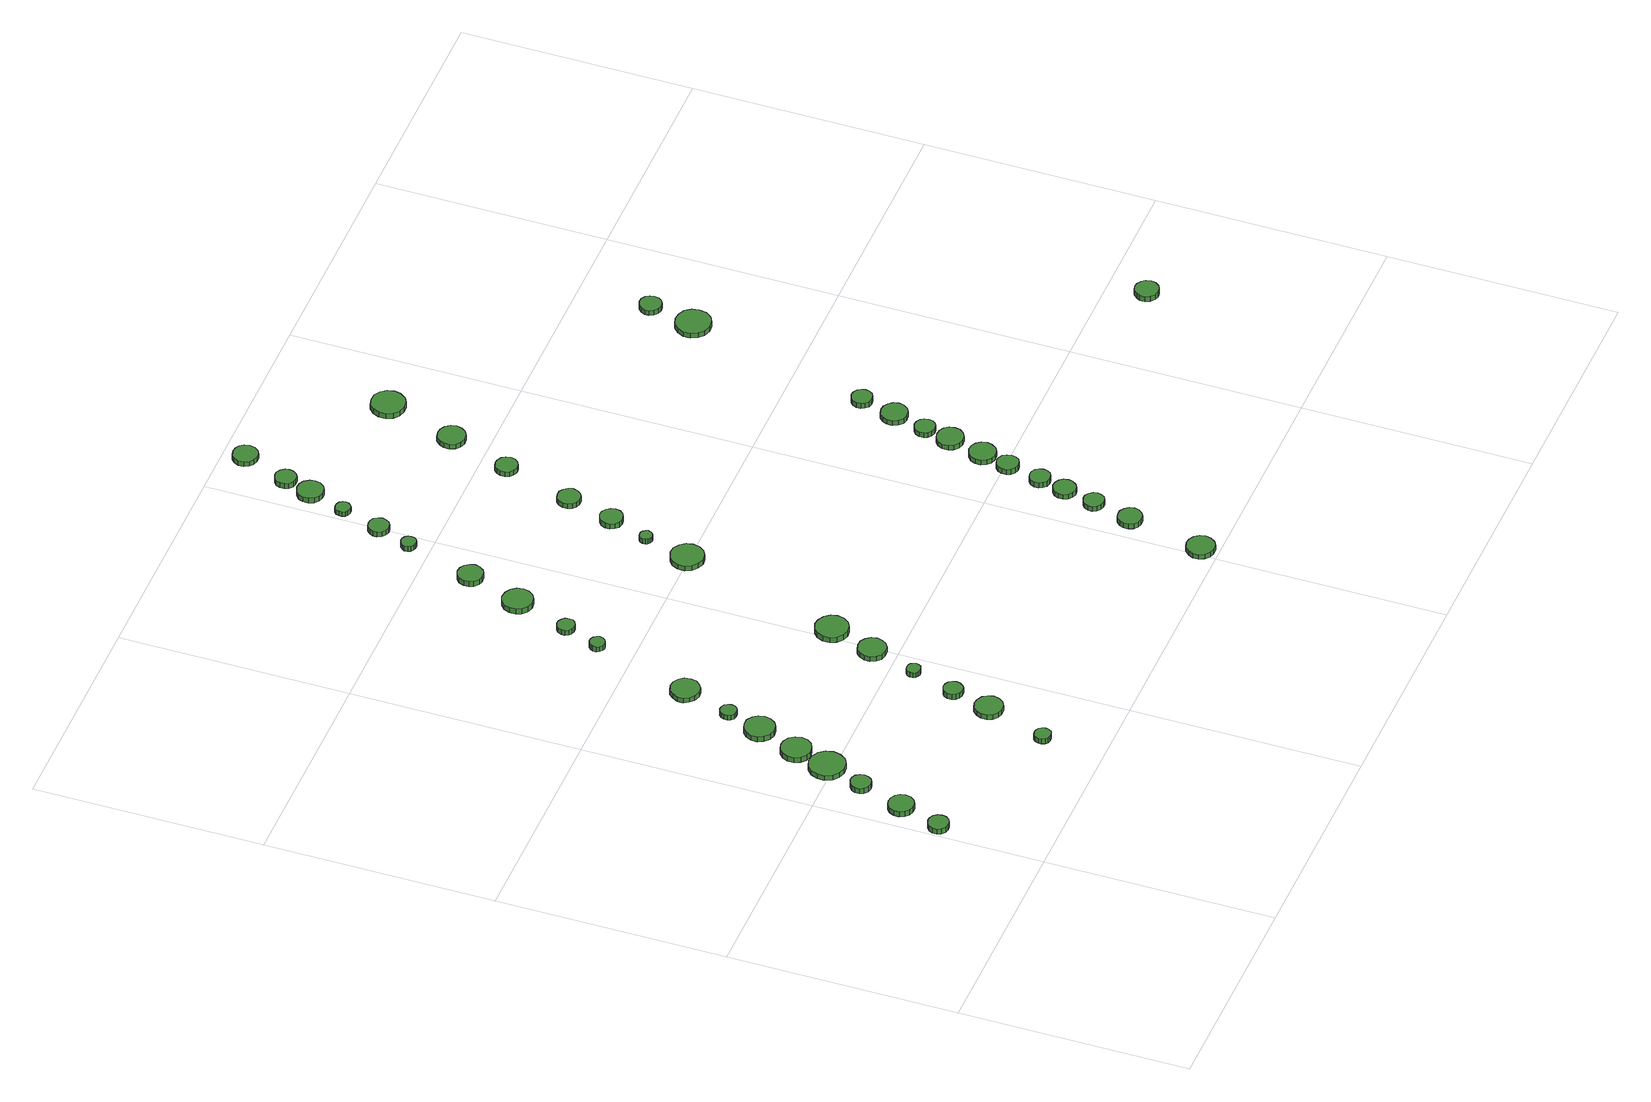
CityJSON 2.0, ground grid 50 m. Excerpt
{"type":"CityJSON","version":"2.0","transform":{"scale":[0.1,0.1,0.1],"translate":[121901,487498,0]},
"CityObjects":{
"tree1":{"type":"SolitaryVegetationObject","attributes":{"function":"something"},"geometry":[{"type":"MultiSurface","lod":"1","boundaries":[[[0,1,2,3,4,5,6,7,8,9,10,11,12,13,14]],[[15,16,17,18,19,20,21,22,23,24,25,26,27,28,29]],[[0,29,28,1]],[[1,28,27,2]],[[2,27,26,3]],[[3,26,25,4]],[[4,25,24,5]],[[5,24,23,6]],[[6,23,22,7]],[[7,22,21,8]],[[8,21,20,9]],[[9,20,19,10]],[[10,19,18,11]],[[11,18,17,12]],[[12,17,16,13]],[[13,16,15,14]],[[14,15,29,0]]]}]},
"tree2":{"type":"SolitaryVegetationObject","attributes":{"function":"something"},"geometry":[{"type":"MultiSurface","lod":"1","boundaries":[[[30,31,32,33,34,35,36,37,38,39,40,41,42,43,44]],[[45,46,47,48,49,50,51,52,53,54,55,56,57,58,59]],[[30,59,58,31]],[[31,58,57,32]],[[32,57,56,33]],[[33,56,55,34]],[[34,55,54,35]],[[35,54,53,36]],[[36,53,52,37]],[[37,52,51,38]],[[38,51,50,39]],[[39,50,49,40]],[[40,49,48,41]],[[41,48,47,42]],[[42,47,46,43]],[[43,46,45,44]],[[44,45,59,30]]]}]},
"tree3":{"type":"SolitaryVegetationObject","attributes":{"function":"something"},"geometry":[{"type":"MultiSurface","lod":"1","boundaries":[[[60,61,62,63,64,65,66,67,68,69,70,71,72,73,74]],[[75,76,77,78,79,80,81,82,83,84,85,86,87,88,89]],[[60,89,88,61]],[[61,88,87,62]],[[62,87,86,63]],[[63,86,85,64]],[[64,85,84,65]],[[65,84,83,66]],[[66,83,82,67]],[[67,82,81,68]],[[68,81,80,69]],[[69,80,79,70]],[[70,79,78,71]],[[71,78,77,72]],[[72,77,76,73]],[[73,76,75,74]],[[74,75,89,60]]]}]},
"tree4":{"type":"SolitaryVegetationObject","attributes":{"function":"something"},"geometry":[{"type":"MultiSurface","lod":"1","boundaries":[[[90,91,92,93,94,95,96,97,98,99,100,101,102,103,104]],[[105,106,107,108,109,110,111,112,113,114,115,116,117,118,119]],[[90,119,118,91]],[[91,118,117,92]],[[92,117,116,93]],[[93,116,115,94]],[[94,115,114,95]],[[95,114,113,96]],[[96,113,112,97]],[[97,112,111,98]],[[98,111,110,99]],[[99,110,109,100]],[[100,109,108,101]],[[101,108,107,102]],[[102,107,106,103]],[[103,106,105,104]],[[104,105,119,90]]]}]},
"tree5":{"type":"SolitaryVegetationObject","attributes":{"function":"something"},"geometry":[{"type":"MultiSurface","lod":"1","boundaries":[[[120,121,122,123,124,125,126,127,128,129,130,131,132,133,134]],[[135,136,137,138,139,140,141,142,143,144,145,146,147,148,149]],[[120,149,148,121]],[[121,148,147,122]],[[122,147,146,123]],[[123,146,145,124]],[[124,145,144,125]],[[125,144,143,126]],[[126,143,142,127]],[[127,142,141,128]],[[128,141,140,129]],[[129,140,139,130]],[[130,139,138,131]],[[131,138,137,132]],[[132,137,136,133]],[[133,136,135,134]],[[134,135,149,120]]]}]},
"tree6":{"type":"SolitaryVegetationObject","attributes":{"function":"something"},"geometry":[{"type":"MultiSurface","lod":"1","boundaries":[[[150,151,152,153,154,155,156,157,158,159,160,161,162,163,164]],[[165,166,167,168,169,170,171,172,173,174,175,176,177,178,179]],[[150,179,178,151]],[[151,178,177,152]],[[152,177,176,153]],[[153,176,175,154]],[[154,175,174,155]],[[155,174,173,156]],[[156,173,172,157]],[[157,172,171,158]],[[158,171,170,159]],[[159,170,169,160]],[[160,169,168,161]],[[161,168,167,162]],[[162,167,166,163]],[[163,166,165,164]],[[164,165,179,150]]]}]},
"tree7":{"type":"SolitaryVegetationObject","attributes":{"function":"something"},"geometry":[{"type":"MultiSurface","lod":"1","boundaries":[[[180,181,182,183,184,185,186,187,188,189,190,191,192,193,194]],[[195,196,197,198,199,200,201,202,203,204,205,206,207,208,209]],[[180,209,208,181]],[[181,208,207,182]],[[182,207,206,183]],[[183,206,205,184]],[[184,205,204,185]],[[185,204,203,186]],[[186,203,202,187]],[[187,202,201,188]],[[188,201,200,189]],[[189,200,199,190]],[[190,199,198,191]],[[191,198,197,192]],[[192,197,196,193]],[[193,196,195,194]],[[194,195,209,180]]]}]},
"tree8":{"type":"SolitaryVegetationObject","attributes":{"function":"something"},"geometry":[{"type":"MultiSurface","lod":"1","boundaries":[[[210,211,212,213,214,215,216,217,218,219,220,221,222,223,224]],[[225,226,227,228,229,230,231,232,233,234,235,236,237,238,239]],[[210,239,238,211]],[[211,238,237,212]],[[212,237,236,213]],[[213,236,235,214]],[[214,235,234,215]],[[215,234,233,216]],[[216,233,232,217]],[[217,232,231,218]],[[218,231,230,219]],[[219,230,229,220]],[[220,229,228,221]],[[221,228,227,222]],[[222,227,226,223]],[[223,226,225,224]],[[224,225,239,210]]]}]},
"tree9":{"type":"SolitaryVegetationObject","attributes":{"function":"something"},"geometry":[{"type":"MultiSurface","lod":"1","boundaries":[[[240,241,242,243,244,245,246,247,248,249,250,251,252,253,254]],[[255,256,257,258,259,260,261,262,263,264,265,266,267,268,269]],[[240,269,268,241]],[[241,268,267,242]],[[242,267,266,243]],[[243,266,265,244]],[[244,265,264,245]],[[245,264,263,246]],[[246,263,262,247]],[[247,262,261,248]],[[248,261,260,249]],[[249,260,259,250]],[[250,259,258,251]],[[251,258,257,252]],[[252,257,256,253]],[[253,256,255,254]],[[254,255,269,240]]]}]},
"tree10":{"type":"SolitaryVegetationObject","attributes":{"function":"something"},"geometry":[{"type":"MultiSurface","lod":"1","boundaries":[[[270,271,272,273,274,275,276,277,278,279,280,281,282,283,284]],[[285,286,287,288,289,290,291,292,293,294,295,296,297,298,299]],[[270,299,298,271]],[[271,298,297,272]],[[272,297,296,273]],[[273,296,295,274]],[[274,295,294,275]],[[275,294,293,276]],[[276,293,292,277]],[[277,292,291,278]],[[278,291,290,279]],[[279,290,289,280]],[[280,289,288,281]],[[281,288,287,282]],[[282,287,286,283]],[[283,286,285,284]],[[284,285,299,270]]]}]},
"tree11":{"type":"SolitaryVegetationObject","attributes":{"function":"something"},"geometry":[{"type":"MultiSurface","lod":"1","boundaries":[[[300,301,302,303,304,305,306,307,308,309,310,311,312,313,314]],[[315,316,317,318,319,320,321,322,323,324,325,326,327,328,329]],[[300,329,328,301]],[[301,328,327,302]],[[302,327,326,303]],[[303,326,325,304]],[[304,325,324,305]],[[305,324,323,306]],[[306,323,322,307]],[[307,322,321,308]],[[308,321,320,309]],[[309,320,319,310]],[[310,319,318,311]],[[311,318,317,312]],[[312,317,316,313]],[[313,316,315,314]],[[314,315,329,300]]]}]},
"tree12":{"type":"SolitaryVegetationObject","attributes":{"function":"something"},"geometry":[{"type":"MultiSurface","lod":"1","boundaries":[[[330,331,332,333,334,335,336,337,338,339,340,341,342,343,344]],[[345,346,347,348,349,350,351,352,353,354,355,356,357,358,359]],[[330,359,358,331]],[[331,358,357,332]],[[332,357,356,333]],[[333,356,355,334]],[[334,355,354,335]],[[335,354,353,336]],[[336,353,352,337]],[[337,352,351,338]],[[338,351,350,339]],[[339,350,349,340]],[[340,349,348,341]],[[341,348,347,342]],[[342,347,346,343]],[[343,346,345,344]],[[344,345,359,330]]]}]},
"tree13":{"type":"SolitaryVegetationObject","attributes":{"function":"something"},"geometry":[{"type":"MultiSurface","lod":"1","boundaries":[[[360,361,362,363,364,365,366,367,368,369,370,371,372,373,374]],[[375,376,377,378,379,380,381,382,383,384,385,386,387,388,389]],[[360,389,388,361]],[[361,388,387,362]],[[362,387,386,363]],[[363,386,385,364]],[[364,385,384,365]],[[365,384,383,366]],[[366,383,382,367]],[[367,382,381,368]],[[368,381,380,369]],[[369,380,379,370]],[[370,379,378,371]],[[371,378,377,372]],[[372,377,376,373]],[[373,376,375,374]],[[374,375,389,360]]]}]},
"tree14":{"type":"SolitaryVegetationObject","attributes":{"function":"something"},"geometry":[{"type":"MultiSurface","lod":"1","boundaries":[[[390,391,392,393,394,395,396,397,398,399,400,401,402,403,404]],[[405,406,407,408,409,410,411,412,413,414,415,416,417,418,419]],[[390,419,418,391]],[[391,418,417,392]],[[392,417,416,393]],[[393,416,415,394]],[[394,415,414,395]],[[395,414,413,396]],[[396,413,412,397]],[[397,412,411,398]],[[398,411,410,399]],[[399,410,409,400]],[[400,409,408,401]],[[401,408,407,402]],[[402,407,406,403]],[[403,406,405,404]],[[404,405,419,390]]]}]},
"tree15":{"type":"SolitaryVegetationObject","attributes":{"function":"something"},"geometry":[{"type":"MultiSurface","lod":"1","boundaries":[[[420,421,422,423,424,425,426,427,428,429,430,431,432,433,434]],[[435,436,437,438,439,440,441,442,443,444,445,446,447,448,449]],[[420,449,448,421]],[[421,448,447,422]],[[422,447,446,423]],[[423,446,445,424]],[[424,445,444,425]],[[425,444,443,426]],[[426,443,442,427]],[[427,442,441,428]],[[428,441,440,429]],[[429,440,439,430]],[[430,439,438,431]],[[431,438,437,432]],[[432,437,436,433]],[[433,436,435,434]],[[434,435,449,420]]]}]},
"tree16":{"type":"SolitaryVegetationObject","attributes":{"function":"something"},"geometry":[{"type":"MultiSurface","lod":"1","boundaries":[[[450,451,452,453,454,455,456,457,458,459,460,461,462,463,464]],[[465,466,467,468,469,470,471,472,473,474,475,476,477,478,479]],[[450,479,478,451]],[[451,478,477,452]],[[452,477,476,453]],[[453,476,475,454]],[[454,475,474,455]],[[455,474,473,456]],[[456,473,472,457]],[[457,472,471,458]],[[458,471,470,459]],[[459,470,469,460]],[[460,469,468,461]],[[461,468,467,462]],[[462,467,466,463]],[[463,466,465,464]],[[464,465,479,450]]]}]},
"tree17":{"type":"SolitaryVegetationObject","attributes":{"function":"something"},"geometry":[{"type":"MultiSurface","lod":"1","boundaries":[[[480,481,482,483,484,485,486,487,488,489,490,491,492,493,494]],[[495,496,497,498,499,500,501,502,503,504,505,506,507,508,509]],[[480,509,508,481]],[[481,508,507,482]],[[482,507,506,483]],[[483,506,505,484]],[[484,505,504,485]],[[485,504,503,486]],[[486,503,502,487]],[[487,502,501,488]],[[488,501,500,489]],[[489,500,499,490]],[[490,499,498,491]],[[491,498,497,492]],[[492,497,496,493]],[[493,496,495,494]],[[494,495,509,480]]]}]},
"tree18":{"type":"SolitaryVegetationObject","attributes":{"function":"something"},"geometry":[{"type":"MultiSurface","lod":"1","boundaries":[[[510,511,512,513,514,515,516,517,518,519,520,521,522,523,524]],[[525,526,527,528,529,530,531,532,533,534,535,536,537,538,539]],[[510,539,538,511]],[[511,538,537,512]],[[512,537,536,513]],[[513,536,535,514]],[[514,535,534,515]],[[515,534,533,516]],[[516,533,532,517]],[[517,532,531,518]],[[518,531,530,519]],[[519,530,529,520]],[[520,529,528,521]],[[521,528,527,522]],[[522,527,526,523]],[[523,526,525,524]],[[524,525,539,510]]]}]},
"tree19":{"type":"SolitaryVegetationObject","attributes":{"function":"something"},"geometry":[{"type":"MultiSurface","lod":"1","boundaries":[[[540,541,542,543,544,545,546,547,548,549,550,551,552,553,554]],[[555,556,557,558,559,560,561,562,563,564,565,566,567,568,569]],[[540,569,568,541]],[[541,568,567,542]],[[542,567,566,543]],[[543,566,565,544]],[[544,565,564,545]],[[545,564,563,546]],[[546,563,562,547]],[[547,562,561,548]],[[548,561,560,549]],[[549,560,559,550]],[[550,559,558,551]],[[551,558,557,552]],[[552,557,556,553]],[[553,556,555,554]],[[554,555,569,540]]]}]},
"tree20":{"type":"SolitaryVegetationObject","attributes":{"function":"something"},"geometry":[{"type":"MultiSurface","lod":"1","boundaries":[[[570,571,572,573,574,575,576,577,578,579,580,581,582,583,584]],[[585,586,587,588,589,590,591,592,593,594,595,596,597,598,599]],[[570,599,598,571]],[[571,598,597,572]],[[572,597,596,573]],[[573,596,595,574]],[[574,595,594,575]],[[575,594,593,576]],[[576,593,592,577]],[[577,592,591,578]],[[578,591,590,579]],[[579,590,589,580]],[[580,589,588,581]],[[581,588,587,582]],[[582,587,586,583]],[[583,586,585,584]],[[584,585,599,570]]]}]},
"tree21":{"type":"SolitaryVegetationObject","attributes":{"function":"something"},"geometry":[{"type":"MultiSurface","lod":"1","boundaries":[[[600,601,602,603,604,605,606,607,608,609,610,611,612,613,614]],[[615,616,617,618,619,620,621,622,623,624,625,626,627,628,629]],[[600,629,628,601]],[[601,628,627,602]],[[602,627,626,603]],[[603,626,625,604]],[[604,625,624,605]],[[605,624,623,606]],[[606,623,622,607]],[[607,622,621,608]],[[608,621,620,609]],[[609,620,619,610]],[[610,619,618,611]],[[611,618,617,612]],[[612,617,616,613]],[[613,616,615,614]],[[614,615,629,600]]]}]},
"tree22":{"type":"SolitaryVegetationObject","attributes":{"function":"something"},"geometry":[{"type":"MultiSurface","lod":"1","boundaries":[[[630,631,632,633,634,635,636,637,638,639,640,641,642,643,644]],[[645,646,647,648,649,650,651,652,653,654,655,656,657,658,659]],[[630,659,658,631]],[[631,658,657,632]],[[632,657,656,633]],[[633,656,655,634]],[[634,655,654,635]],[[635,654,653,636]],[[636,653,652,637]],[[637,652,651,638]],[[638,651,650,639]],[[639,650,649,640]],[[640,649,648,641]],[[641,648,647,642]],[[642,647,646,643]],[[643,646,645,644]],[[644,645,659,630]]]}]},
"tree23":{"type":"SolitaryVegetationObject","attributes":{"function":"something"},"geometry":[{"type":"MultiSurface","lod":"1","boundaries":[[[660,661,662,663,664,665,666,667,668,669,670,671,672,673,674]],[[675,676,677,678,679,680,681,682,683,684,685,686,687,688,689]],[[660,689,688,661]],[[661,688,687,662]],[[662,687,686,663]],[[663,686,685,664]],[[664,685,684,665]],[[665,684,683,666]],[[666,683,682,667]],[[667,682,681,668]],[[668,681,680,669]],[[669,680,679,670]],[[670,679,678,671]],[[671,678,677,672]],[[672,677,676,673]],[[673,676,675,674]],[[674,675,689,660]]]}]},
"tree24":{"type":"SolitaryVegetationObject","attributes":{"function":"something"},"geometry":[{"type":"MultiSurface","lod":"1","boundaries":[[[690,691,692,693,694,695,696,697,698,699,700,701,702,703,704]],[[705,706,707,708,709,710,711,712,713,714,715,716,717,718,719]],[[690,719,718,691]],[[691,718,717,692]],[[692,717,716,693]],[[693,716,715,694]],[[694,715,714,695]],[[695,714,713,696]],[[696,713,712,697]],[[697,712,711,698]],[[698,711,710,699]],[[699,710,709,700]],[[700,709,708,701]],[[701,708,707,702]],[[702,707,706,703]],[[703,706,705,704]],[[704,705,719,690]]]}]},
"tree25":{"type":"SolitaryVegetationObject","attributes":{"function":"something"},"geometry":[{"type":"MultiSurface","lod":"1","boundaries":[[[720,721,722,723,724,725,726,727,728,729,730,731,732,733,734]],[[735,736,737,738,739,740,741,742,743,744,745,746,747,748,749]],[[720,749,748,721]],[[721,748,747,722]],[[722,747,746,723]],[[723,746,745,724]],[[724,745,744,725]],[[725,744,743,726]],[[726,743,742,727]],[[727,742,741,728]],[[728,741,740,729]],[[729,740,739,730]],[[730,739,738,731]],[[731,738,737,732]],[[732,737,736,733]],[[733,736,735,734]],[[734,735,749,720]]]}]},
"tree26":{"type":"SolitaryVegetationObject","attributes":{"function":"something"},"geometry":[{"type":"MultiSurface","lod":"1","boundaries":[[[750,751,752,753,754,755,756,757,758,759,760,761,762,763,764]],[[765,766,767,768,769,770,771,772,773,774,775,776,777,778,779]],[[750,779,778,751]],[[751,778,777,752]],[[752,777,776,753]],[[753,776,775,754]],[[754,775,774,755]],[[755,774,773,756]],[[756,773,772,757]],[[757,772,771,758]],[[758,771,770,759]],[[759,770,769,760]],[[760,769,768,761]],[[761,768,767,762]],[[762,767,766,763]],[[763,766,765,764]],[[764,765,779,750]]]}]},
"tree27":{"type":"SolitaryVegetationObject","attributes":{"function":"something"},"geometry":[{"type":"MultiSurface","lod":"1","boundaries":[[[780,781,782,783,784,785,786,787,788,789,790,791,792,793,794]],[[795,796,797,798,799,800,801,802,803,804,805,806,807,808,809]],[[780,809,808,781]],[[781,808,807,782]],[[782,807,806,783]],[[783,806,805,784]],[[784,805,804,785]],[[785,804,803,786]],[[786,803,802,787]],[[787,802,801,788]],[[788,801,800,789]],[[789,800,799,790]],[[790,799,798,791]],[[791,798,797,792]],[[792,797,796,793]],[[793,796,795,794]],[[794,795,809,780]]]}]},
"tree28":{"type":"SolitaryVegetationObject","attributes":{"function":"something"},"geometry":[{"type":"MultiSurface","lod":"1","boundaries":[[[810,811,812,813,814,815,816,817,818,819,820,821,822,823,824]],[[825,826,827,828,829,830,831,832,833,834,835,836,837,838,839]],[[810,839,838,811]],[[811,838,837,812]],[[812,837,836,813]],[[813,836,835,814]],[[814,835,834,815]],[[815,834,833,816]],[[816,833,832,817]],[[817,832,831,818]],[[818,831,830,819]],[[819,830,829,820]],[[820,829,828,821]],[[821,828,827,822]],[[822,827,826,823]],[[823,826,825,824]],[[824,825,839,810]]]}]},
"tree29":{"type":"SolitaryVegetationObject","attributes":{"function":"something"},"geometry":[{"type":"MultiSurface","lod":"1","boundaries":[[[840,841,842,843,844,845,846,847,848,849,850,851,852,853,854]],[[855,856,857,858,859,860,861,862,863,864,865,866,867,868,869]],[[840,869,868,841]],[[841,868,867,842]],[[842,867,866,843]],[[843,866,865,844]],[[844,865,864,845]],[[845,864,863,846]],[[846,863,862,847]],[[847,862,861,848]],[[848,861,860,849]],[[849,860,859,850]],[[850,859,858,851]],[[851,858,857,852]],[[852,857,856,853]],[[853,856,855,854]],[[854,855,869,840]]]}]},
"tree30":{"type":"SolitaryVegetationObject","attributes":{"function":"something"},"geometry":[{"type":"MultiSurface","lod":"1","boundaries":[[[870,871,872,873,874,875,876,877,878,879,880,881,882,883,884]],[[885,886,887,888,889,890,891,892,893,894,895,896,897,898,899]],[[870,899,898,871]],[[871,898,897,872]],[[872,897,896,873]],[[873,896,895,874]],[[874,895,894,875]],[[875,894,893,876]],[[876,893,892,877]],[[877,892,891,878]],[[878,891,890,879]],[[879,890,889,880]],[[880,889,888,881]],[[881,888,887,882]],[[882,887,886,883]],[[883,886,885,884]],[[884,885,899,870]]]}]},
"tree31":{"type":"SolitaryVegetationObject","attributes":{"function":"something"},"geometry":[{"type":"MultiSurface","lod":"1","boundaries":[[[900,901,902,903,904,905,906,907,908,909,910,911,912,913,914]],[[915,916,917,918,919,920,921,922,923,924,925,926,927,928,929]],[[900,929,928,901]],[[901,928,927,902]],[[902,927,926,903]],[[903,926,925,904]],[[904,925,924,905]],[[905,924,923,906]],[[906,923,922,907]],[[907,922,921,908]],[[908,921,920,909]],[[909,920,919,910]],[[910,919,918,911]],[[911,918,917,912]],[[912,917,916,913]],[[913,916,915,914]],[[914,915,929,900]]]}]},
"tree32":{"type":"SolitaryVegetationObject","attributes":{"function":"something"},"geometry":[{"type":"MultiSurface","lod":"1","boundaries":[[[930,931,932,933,934,935,936,937,938,939,940,941,942,943,944]],[[945,946,947,948,949,950,951,952,953,954,955,956,957,958,959]],[[930,959,958,931]],[[931,958,957,932]],[[932,957,956,933]],[[933,956,955,934]],[[934,955,954,935]],[[935,954,953,936]],[[936,953,952,937]],[[937,952,951,938]],[[938,951,950,939]],[[939,950,949,940]],[[940,949,948,941]],[[941,948,947,942]],[[942,947,946,943]],[[943,946,945,944]],[[944,945,959,930]]]}]},
"tree33":{"type":"SolitaryVegetationObject","attributes":{"function":"something"},"geometry":[{"type":"MultiSurface","lod":"1","boundaries":[[[960,961,962,963,964,965,966,967,968,969,970,971,972,973,974]],[[975,976,977,978,979,980,981,982,983,984,985,986,987,988,989]],[[960,989,988,961]],[[961,988,987,962]],[[962,987,986,963]],[[963,986,985,964]],[[964,985,984,965]],[[965,984,983,966]],[[966,983,982,967]],[[967,982,981,968]],[[968,981,980,969]],[[969,980,979,970]],[[970,979,978,971]],[[971,978,977,972]],[[972,977,976,973]],[[973,976,975,974]],[[974,975,989,960]]]}]},
"tree34":{"type":"SolitaryVegetationObject","attributes":{"function":"something"},"geometry":[{"type":"MultiSurface","lod":"1","boundaries":[[[990,991,992,993,994,995,996,997,998,999,1000,1001,1002,1003,1004]],[[1005,1006,1007,1008,1009,1010,1011,1012,1013,1014,1015,1016,1017,1018,1019]],[[990,1019,1018,991]],[[991,1018,1017,992]],[[992,1017,1016,993]],[[993,1016,1015,994]],[[994,1015,1014,995]],[[995,1014,1013,996]],[[996,1013,1012,997]],[[997,1012,1011,998]],[[998,1011,1010,999]],[[999,1010,1009,1000]],[[1000,1009,1008,1001]],[[1001,1008,1007,1002]],[[1002,1007,1006,1003]],[[1003,1006,1005,1004]],[[1004,1005,1019,990]]]}]},
"tree35":{"type":"SolitaryVegetationObject","attributes":{"function":"something"},"geometry":[{"type":"MultiSurface","lod":"1","boundaries":[[[1020,1021,1022,1023,1024,1025,1026,1027,1028,1029,1030,1031,1032,1033,1034]],[[1035,1036,1037,1038,1039,1040,1041,1042,1043,1044,1045,1046,1047,1048,1049]],[[1020,1049,1048,1021]],[[1021,1048,1047,1022]],[[1022,1047,1046,1023]],[[1023,1046,1045,1024]],[[1024,1045,1044,1025]],[[1025,1044,1043,1026]],[[1026,1043,1042,1027]],[[1027,1042,1041,1028]],[[1028,1041,1040,1029]],[[1029,1040,1039,1030]],[[1030,1039,1038,1031]],[[1031,1038,1037,1032]],[[1032,1037,1036,1033]],[[1033,1036,1035,1034]],[[1034,1035,1049,1020]]]}]},
"tree36":{"type":"SolitaryVegetationObject","attributes":{"function":"something"},"geometry":[{"type":"MultiSurface","lod":"1","boundaries":[[[1050,1051,1052,1053,1054,1055,1056,1057,1058,1059,1060,1061,1062,1063,1064]],[[1065,1066,1067,1068,1069,1070,1071,1072,1073,1074,1075,1076,1077,1078,1079]],[[1050,1079,1078,1051]],[[1051,1078,1077,1052]],[[1052,1077,1076,1053]],[[1053,1076,1075,1054]],[[1054,1075,1074,1055]],[[1055,1074,1073,1056]],[[1056,1073,1072,1057]],[[1057,1072,1071,1058]],[[1058,1071,1070,1059]],[[1059,1070,1069,1060]],[[1060,1069,1068,1061]],[[1061,1068,1067,1062]],[[1062,1067,1066,1063]],[[1063,1066,1065,1064]],[[1064,1065,1079,1050]]]}]},
"tree37":{"type":"SolitaryVegetationObject","attributes":{"function":"something"},"geometry":[{"type":"MultiSurface","lod":"1","boundaries":[[[1080,1081,1082,1083,1084,1085,1086,1087,1088,1089,1090,1091,1092,1093,1094]],[[1095,1096,1097,1098,1099,1100,1101,1102,1103,1104,1105,1106,1107,1108,1109]],[[1080,1109,1108,1081]],[[1081,1108,1107,1082]],[[1082,1107,1106,1083]],[[1083,1106,1105,1084]],[[1084,1105,1104,1085]],[[1085,1104,1103,1086]],[[1086,1103,1102,1087]],[[1087,1102,1101,1088]],[[1088,1101,1100,1089]],[[1089,1100,1099,1090]],[[1090,1099,1098,1091]],[[1091,1098,1097,1092]],[[1092,1097,1096,1093]],[[1093,1096,1095,1094]],[[1094,1095,1109,1080]]]}]},
"tree38":{"type":"SolitaryVegetationObject","attributes":{"function":"something"},"geometry":[{"type":"MultiSurface","lod":"1","boundaries":[[[1110,1111,1112,1113,1114,1115,1116,1117,1118,1119,1120,1121,1122,1123,1124]],[[1125,1126,1127,1128,1129,1130,1131,1132,1133,1134,1135,1136,1137,1138,1139]],[[1110,1139,1138,1111]],[[1111,1138,1137,1112]],[[1112,1137,1136,1113]],[[1113,1136,1135,1114]],[[1114,1135,1134,1115]],[[1115,1134,1133,1116]],[[1116,1133,1132,1117]],[[1117,1132,1131,1118]],[[1118,1131,1130,1119]],[[1119,1130,1129,1120]],[[1120,1129,1128,1121]],[[1121,1128,1127,1122]],[[1122,1127,1126,1123]],[[1123,1126,1125,1124]],[[1124,1125,1139,1110]]]}]},
"tree39":{"type":"SolitaryVegetationObject","attributes":{"function":"something"},"geometry":[{"type":"MultiSurface","lod":"1","boundaries":[[[1140,1141,1142,1143,1144,1145,1146,1147,1148,1149,1150,1151,1152,1153,1154]],[[1155,1156,1157,1158,1159,1160,1161,1162,1163,1164,1165,1166,1167,1168,1169]],[[1140,1169,1168,1141]],[[1141,1168,1167,1142]],[[1142,1167,1166,1143]],[[1143,1166,1165,1144]],[[1144,1165,1164,1145]],[[1145,1164,1163,1146]],[[1146,1163,1162,1147]],[[1147,1162,1161,1148]],[[1148,1161,1160,1149]],[[1149,1160,1159,1150]],[[1150,1159,1158,1151]],[[1151,1158,1157,1152]],[[1152,1157,1156,1153]],[[1153,1156,1155,1154]],[[1154,1155,1169,1140]]]}]},
"tree40":{"type":"SolitaryVegetationObject","attributes":{"function":"something"},"geometry":[{"type":"MultiSurface","lod":"1","boundaries":[[[1170,1171,1172,1173,1174,1175,1176,1177,1178,1179,1180,1181,1182,1183,1184]],[[1185,1186,1187,1188,1189,1190,1191,1192,1193,1194,1195,1196,1197,1198,1199]],[[1170,1199,1198,1171]],[[1171,1198,1197,1172]],[[1172,1197,1196,1173]],[[1173,1196,1195,1174]],[[1174,1195,1194,1175]],[[1175,1194,1193,1176]],[[1176,1193,1192,1177]],[[1177,1192,1191,1178]],[[1178,1191,1190,1179]],[[1179,1190,1189,1180]],[[1180,1189,1188,1181]],[[1181,1188,1187,1182]],[[1182,1187,1186,1183]],[[1183,1186,1185,1184]],[[1184,1185,1199,1170]]]}]},
"tree41":{"type":"SolitaryVegetationObject","attributes":{"function":"something"},"geometry":[{"type":"MultiSurface","lod":"1","boundaries":[[[1200,1201,1202,1203,1204,1205,1206,1207,1208,1209,1210,1211,1212,1213,1214]],[[1215,1216,1217,1218,1219,1220,1221,1222,1223,1224,1225,1226,1227,1228,1229]],[[1200,1229,1228,1201]],[[1201,1228,1227,1202]],[[1202,1227,1226,1203]],[[1203,1226,1225,1204]],[[1204,1225,1224,1205]],[[1205,1224,1223,1206]],[[1206,1223,1222,1207]],[[1207,1222,1221,1208]],[[1208,1221,1220,1209]],[[1209,1220,1219,1210]],[[1210,1219,1218,1211]],[[1211,1218,1217,1212]],[[1212,1217,1216,1213]],[[1213,1216,1215,1214]],[[1214,1215,1229,1200]]]}]},
"tree42":{"type":"SolitaryVegetationObject","attributes":{"function":"something"},"geometry":[{"type":"MultiSurface","lod":"1","boundaries":[[[1230,1231,1232,1233,1234,1235,1236,1237,1238,1239,1240,1241,1242,1243,1244]],[[1245,1246,1247,1248,1249,1250,1251,1252,1253,1254,1255,1256,1257,1258,1259]],[[1230,1259,1258,1231]],[[1231,1258,1257,1232]],[[1232,1257,1256,1233]],[[1233,1256,1255,1234]],[[1234,1255,1254,1235]],[[1235,1254,1253,1236]],[[1236,1253,1252,1237]],[[1237,1252,1251,1238]],[[1238,1251,1250,1239]],[[1239,1250,1249,1240]],[[1240,1249,1248,1241]],[[1241,1248,1247,1242]],[[1242,1247,1246,1243]],[[1243,1246,1245,1244]],[[1244,1245,1259,1230]]]}]},
"tree43":{"type":"SolitaryVegetationObject","attributes":{"function":"something"},"geometry":[{"type":"MultiSurface","lod":"1","boundaries":[[[1260,1261,1262,1263,1264,1265,1266,1267,1268,1269,1270,1271,1272,1273,1274]],[[1275,1276,1277,1278,1279,1280,1281,1282,1283,1284,1285,1286,1287,1288,1289]],[[1260,1289,1288,1261]],[[1261,1288,1287,1262]],[[1262,1287,1286,1263]],[[1263,1286,1285,1264]],[[1264,1285,1284,1265]],[[1265,1284,1283,1266]],[[1266,1283,1282,1267]],[[1267,1282,1281,1268]],[[1268,1281,1280,1269]],[[1269,1280,1279,1270]],[[1270,1279,1278,1271]],[[1271,1278,1277,1272]],[[1272,1277,1276,1273]],[[1273,1276,1275,1274]],[[1274,1275,1289,1260]]]}]},
"tree44":{"type":"SolitaryVegetationObject","attributes":{"function":"something"},"geometry":[{"type":"MultiSurface","lod":"1","boundaries":[[[1290,1291,1292,1293,1294,1295,1296,1297,1298,1299,1300,1301,1302,1303,1304]],[[1305,1306,1307,1308,1309,1310,1311,1312,1313,1314,1315,1316,1317,1318,1319]],[[1290,1319,1318,1291]],[[1291,1318,1317,1292]],[[1292,1317,1316,1293]],[[1293,1316,1315,1294]],[[1294,1315,1314,1295]],[[1295,1314,1313,1296]],[[1296,1313,1312,1297]],[[1297,1312,1311,1298]],[[1298,1311,1310,1299]],[[1299,1310,1309,1300]],[[1300,1309,1308,1301]],[[1301,1308,1307,1302]],[[1302,1307,1306,1303]],[[1303,1306,1305,1304]],[[1304,1305,1319,1290]]]}]},
"tree45":{"type":"SolitaryVegetationObject","attributes":{"function":"something"},"geometry":[{"type":"MultiSurface","lod":"1","boundaries":[[[1320,1321,1322,1323,1324,1325,1326,1327,1328,1329,1330,1331,1332,1333,1334]],[[1335,1336,1337,1338,1339,1340,1341,1342,1343,1344,1345,1346,1347,1348,1349]],[[1320,1349,1348,1321]],[[1321,1348,1347,1322]],[[1322,1347,1346,1323]],[[1323,1346,1345,1324]],[[1324,1345,1344,1325]],[[1325,1344,1343,1326]],[[1326,1343,1342,1327]],[[1327,1342,1341,1328]],[[1328,1341,1340,1329]],[[1329,1340,1339,1330]],[[1330,1339,1338,1331]],[[1331,1338,1337,1332]],[[1332,1337,1336,1333]],[[1333,1336,1335,1334]],[[1334,1335,1349,1320]]]}]}
},
"vertices":[
[49,238,16],[47,247,16],[41,255,16],[33,259,16],[24,260,16],[15,257,16],[8,251,16],[4,243,16],[4,233,16],[8,225,16],[15,218,16],[24,216,16],[33,217,16],[41,221,16],[47,229,16],[47,229,3],[41,221,3],[33,217,3],[24,216,3],[15,218,3],[8,225,3],[4,233,3],[4,243,3],[8,251,3],[15,257,3],[24,260,3],[33,259,3],[41,255,3],[47,247,3],[49,238,3],
[82,329,16],[80,340,16],[73,349,16],[63,355,16],[52,356,16],[41,353,16],[33,345,16],[28,335,16],[28,323,16],[33,313,16],[41,305,16],[52,302,16],[63,303,16],[73,309,16],[80,318,16],[80,318,3],[73,309,3],[63,303,3],[52,302,3],[41,305,3],[33,313,3],[28,323,3],[28,335,3],[33,345,3],[41,353,3],[52,356,3],[63,355,3],[73,349,3],[80,340,3],[82,329,3],
[111,429,16],[109,438,16],[104,446,16],[96,450,16],[87,451,16],[78,448,16],[71,442,16],[67,434,16],[67,424,16],[71,416,16],[78,409,16],[87,407,16],[96,408,16],[104,412,16],[109,420,16],[109,420,3],[104,412,3],[96,408,3],[87,407,3],[78,409,3],[71,416,3],[67,424,3],[67,434,3],[71,442,3],[78,448,3],[87,451,3],[96,450,3],[104,446,3],[109,438,3],[111,429,3],
[157,512,16],[153,528,16],[144,541,16],[130,549,16],[114,551,16],[99,546,16],[87,535,16],[80,520,16],[80,504,16],[87,489,16],[99,479,16],[114,474,16],[130,475,16],[144,483,16],[153,496,16],[153,496,4],[144,483,4],[130,475,4],[114,474,4],[99,479,4],[87,489,4],[80,504,4],[80,520,4],[87,535,4],[99,546,4],[114,551,4],[130,549,4],[144,541,4],[153,528,4],[157,512,4],
[176,589,16],[173,602,16],[165,613,16],[153,620,16],[140,621,16],[127,617,16],[117,608,16],[111,596,16],[111,582,16],[117,569,16],[127,560,16],[140,556,16],[153,558,16],[165,564,16],[173,575,16],[173,575,3],[165,564,3],[153,558,3],[140,556,3],[127,560,3],[117,569,3],[111,582,3],[111,596,3],[117,608,3],[127,617,3],[140,621,3],[153,620,3],[165,613,3],[173,602,3],[176,589,3],
[211,681,16],[208,694,16],[200,705,16],[189,712,16],[175,713,16],[162,709,16],[152,700,16],[146,688,16],[146,674,16],[152,662,16],[162,652,16],[175,648,16],[189,650,16],[200,656,16],[208,667,16],[208,667,3],[200,656,3],[189,650,3],[175,648,3],[162,652,3],[152,662,3],[146,674,3],[146,688,3],[152,700,3],[162,709,3],[175,713,3],[189,712,3],[200,705,3],[208,694,3],[211,681,3],
[376,136,15],[374,143,15],[370,149,15],[363,152,15],[356,153,15],[349,151,15],[344,146,15],[341,139,15],[341,132,15],[344,125,15],[349,120,15],[356,118,15],[363,119,15],[370,122,15],[374,128,15],[374,128,2],[370,122,2],[363,119,2],[356,118,2],[349,120,2],[344,125,2],[341,132,2],[341,139,2],[344,146,2],[349,151,2],[356,153,2],[363,152,2],[370,149,2],[374,143,2],[376,136,2],
[222,757,16],[220,765,16],[216,771,16],[210,774,16],[202,775,16],[195,773,16],[190,768,16],[187,761,16],[187,754,16],[190,747,16],[195,742,16],[202,740,16],[210,741,16],[216,744,16],[220,750,16],[220,750,4],[216,744,4],[210,741,4],[202,740,4],[195,742,4],[190,747,4],[187,754,4],[187,761,4],[190,768,4],[195,773,4],[202,775,4],[210,774,4],[216,771,4],[220,765,4],[222,757,4],
[431,268,16],[428,280,16],[421,290,16],[410,296,16],[397,298,16],[385,294,16],[376,285,16],[371,274,16],[371,261,16],[376,250,16],[385,242,16],[397,238,16],[410,239,16],[421,245,16],[428,255,16],[428,255,4],[421,245,4],[410,239,4],[397,238,4],[385,242,4],[376,250,4],[371,261,4],[371,274,4],[376,285,4],[385,294,4],[397,298,4],[410,296,4],[421,290,4],[428,280,4],[431,268,4],
[268,863,16],[266,876,16],[258,886,16],[247,893,16],[234,894,16],[221,890,16],[212,881,16],[206,869,16],[206,856,16],[212,845,16],[221,836,16],[234,832,16],[247,833,16],[258,840,16],[266,850,16],[266,850,4],[258,840,4],[247,833,4],[234,832,4],[221,836,4],[212,845,4],[206,856,4],[206,869,4],[212,881,4],[221,890,4],[234,894,4],[247,893,4],[258,886,4],[266,876,4],[268,863,4],
[447,354,16],[445,363,16],[440,370,16],[433,374,16],[424,375,16],[416,372,16],[409,367,16],[406,359,16],[406,350,16],[409,342,16],[416,336,16],[424,334,16],[433,334,16],[440,339,16],[445,346,16],[445,346,3],[440,339,3],[433,334,3],[424,334,3],[416,336,3],[409,342,3],[406,350,3],[406,359,3],[409,367,3],[416,372,3],[424,375,3],[433,374,3],[440,370,3],[445,363,3],[447,354,3],
[473,451,15],[471,457,15],[468,462,15],[462,465,15],[456,466,15],[450,464,15],[445,460,15],[443,454,15],[443,448,15],[445,442,15],[450,438,15],[456,436,15],[462,437,15],[468,440,15],[471,445,15],[471,445,2],[468,440,2],[462,437,2],[456,436,2],[450,438,2],[445,442,2],[443,448,2],[443,454,2],[445,460,2],[450,464,2],[456,466,2],[462,465,2],[468,462,2],[471,457,2],[473,451,2],
[328,1081,15],[326,1087,15],[322,1093,15],[316,1096,15],[309,1097,15],[303,1095,15],[298,1090,15],[295,1084,15],[295,1077,15],[298,1071,15],[303,1066,15],[309,1064,15],[316,1065,15],[322,1068,15],[326,1074,15],[326,1074,2],[322,1068,2],[316,1065,2],[309,1064,2],[303,1066,2],[298,1071,2],[295,1077,2],[295,1084,2],[298,1090,2],[303,1095,2],[309,1097,2],[316,1096,2],[322,1093,2],[326,1087,2],[328,1081,2],
[518,552,16],[515,564,16],[508,574,16],[497,581,16],[484,582,16],[472,578,16],[463,570,16],[458,558,16],[458,546,16],[463,534,16],[472,526,16],[484,522,16],[497,523,16],[508,530,16],[515,540,16],[515,540,4],[508,530,4],[497,523,4],[484,522,4],[472,526,4],[463,534,4],[458,546,4],[458,558,4],[463,570,4],[472,578,4],[484,582,4],[497,581,4],[508,574,4],[515,564,4],[518,552,4],
[357,1158,16],[356,1166,16],[351,1172,16],[344,1176,16],[336,1177,16],[329,1175,16],[323,1169,16],[320,1162,16],[320,1154,16],[323,1147,16],[329,1142,16],[336,1139,16],[344,1140,16],[351,1144,16],[356,1150,16],[356,1150,3],[351,1144,3],[344,1140,3],[336,1139,3],[329,1142,3],[323,1147,3],[320,1154,3],[320,1162,3],[323,1169,3],[329,1175,3],[336,1177,3],[344,1176,3],[351,1172,3],[356,1166,3],[357,1158,3],
[555,651,16],[552,665,16],[543,677,16],[530,684,16],[516,686,16],[502,681,16],[491,672,16],[485,658,16],[485,643,16],[491,630,16],[502,620,16],[516,615,16],[530,617,16],[543,624,16],[552,636,16],[552,636,3],[543,624,3],[530,617,3],[516,615,3],[502,620,3],[491,630,3],[485,643,3],[485,658,3],[491,672,3],[502,681,3],[516,686,3],[530,684,3],[543,677,3],[552,665,3],[555,651,3],
[411,1277,17],[408,1290,17],[400,1301,17],[388,1308,17],[374,1310,17],[361,1305,17],[351,1296,17],[346,1284,17],[346,1270,17],[351,1258,17],[361,1249,17],[374,1244,17],[388,1246,17],[400,1253,17],[408,1264,17],[408,1264,4],[400,1253,4],[388,1246,4],[374,1244,4],[361,1249,4],[351,1258,4],[346,1270,4],[346,1284,4],[351,1296,4],[361,1305,4],[374,1310,4],[388,1308,4],[400,1301,4],[408,1290,4],[411,1277,4],
[448,1395,16],[445,1406,16],[438,1415,16],[429,1421,16],[417,1422,16],[407,1418,16],[398,1411,16],[394,1400,16],[394,1389,16],[398,1379,16],[407,1371,16],[417,1368,16],[429,1369,16],[438,1374,16],[445,1384,16],[445,1384,3],[438,1374,3],[429,1369,3],[417,1368,3],[407,1371,3],[398,1379,3],[394,1389,3],[394,1400,3],[398,1411,3],[407,1418,3],[417,1422,3],[429,1421,3],[438,1415,3],[445,1406,3],[448,1395,3],
[661,1003,16],[658,1017,16],[649,1029,16],[636,1037,16],[622,1038,16],[608,1033,16],[597,1024,16],[591,1010,16],[591,995,16],[597,982,16],[608,972,16],[622,967,16],[636,969,16],[649,976,16],[658,988,16],[658,988,4],[649,976,4],[636,969,4],[622,967,4],[608,972,4],[597,982,4],[591,995,4],[591,1010,4],[597,1024,4],[608,1033,4],[622,1038,4],[636,1037,4],[649,1029,4],[658,1017,4],[661,1003,4],
[486,1547,15],[485,1553,15],[481,1559,15],[475,1562,15],[469,1563,15],[462,1561,15],[457,1556,15],[454,1550,15],[454,1543,15],[457,1537,15],[462,1533,15],[469,1531,15],[475,1531,15],[481,1535,15],[485,1540,15],[485,1540,2],[481,1535,2],[475,1531,2],[469,1531,2],[462,1533,2],[457,1537,2],[454,1543,2],[454,1550,2],[457,1556,2],[462,1561,2],[469,1563,2],[475,1562,2],[481,1559,2],[485,1553,2],[486,1547,2],
[518,1621,16],[516,1630,16],[511,1638,16],[503,1642,16],[494,1643,16],[485,1641,16],[478,1634,16],[474,1626,16],[474,1617,16],[478,1608,16],[485,1602,16],[494,1599,16],[503,1600,16],[511,1605,16],[516,1612,16],[516,1612,3],[511,1605,3],[503,1600,3],[494,1599,3],[485,1602,3],[478,1608,3],[474,1617,3],[474,1626,3],[478,1634,3],[485,1641,3],[494,1643,3],[503,1642,3],[511,1638,3],[516,1630,3],[518,1621,3],
[670,1103,15],[668,1108,15],[665,1113,15],[660,1116,15],[655,1116,15],[649,1115,15],[645,1111,15],[643,1106,15],[643,1100,15],[645,1095,15],[649,1091,15],[655,1089,15],[660,1090,15],[665,1093,15],[668,1097,15],[668,1097,2],[665,1093,2],[660,1090,2],[655,1089,2],[649,1091,2],[645,1095,2],[643,1100,2],[643,1106,2],[645,1111,2],[649,1115,2],[655,1116,2],[660,1116,2],[665,1113,2],[668,1108,2],[670,1103,2],
[1048,39,14],[1045,51,14],[1038,61,14],[1027,67,14],[1015,69,14],[1003,65,14],[994,56,14],[988,45,14],[988,33,14],[994,21,14],[1003,13,14],[1015,9,14],[1027,10,14],[1038,16,14],[1045,27,14],[1045,27,2],[1038,16,2],[1027,10,2],[1015,9,2],[1003,13,2],[994,21,2],[988,33,2],[988,45,2],[994,56,2],[1003,65,2],[1015,69,2],[1027,67,2],[1038,61,2],[1045,51,2],[1048,39,2],
[541,1709,15],[539,1715,15],[535,1721,15],[529,1724,15],[523,1725,15],[516,1723,15],[511,1718,15],[509,1712,15],[509,1706,15],[511,1699,15],[516,1695,15],[523,1693,15],[529,1693,15],[535,1697,15],[539,1702,15],[539,1702,3],[535,1697,3],[529,1693,3],[523,1693,3],[516,1695,3],[511,1699,3],[509,1706,3],[509,1712,3],[511,1718,3],[516,1723,3],[523,1725,3],[529,1724,3],[535,1721,3],[539,1715,3],[541,1709,3],
[709,1188,16],[707,1198,16],[701,1206,16],[692,1212,16],[682,1213,16],[672,1209,16],[665,1203,16],[660,1193,16],[660,1183,16],[665,1174,16],[672,1167,16],[682,1164,16],[692,1165,16],[701,1170,16],[707,1178,16],[707,1178,3],[701,1170,3],[692,1165,3],[682,1164,3],[672,1167,3],[665,1174,3],[660,1183,3],[660,1193,3],[665,1203,3],[672,1209,3],[682,1213,3],[692,1212,3],[701,1206,3],[707,1198,3],[709,1188,3],
[578,1789,17],[576,1800,17],[569,1810,17],[559,1816,17],[547,1817,17],[536,1813,17],[527,1805,17],[523,1795,17],[523,1783,17],[527,1772,17],[536,1764,17],[547,1761,17],[559,1762,17],[569,1768,17],[576,1777,17],[576,1777,4],[569,1768,4],[559,1762,4],[547,1761,4],[536,1764,4],[527,1772,4],[523,1783,4],[523,1795,4],[527,1805,4],[536,1813,4],[547,1817,4],[559,1816,4],[569,1810,4],[576,1800,4],[578,1789,4],
[738,1290,16],[735,1300,16],[729,1309,16],[721,1314,16],[710,1315,16],[701,1312,16],[693,1305,16],[689,1295,16],[689,1285,16],[693,1276,16],[701,1269,16],[710,1266,16],[721,1267,16],[729,1272,16],[735,1280,16],[735,1280,4],[729,1272,4],[721,1267,4],[710,1266,4],[701,1269,4],[693,1276,4],[689,1285,4],[689,1295,4],[693,1305,4],[701,1312,4],[710,1315,4],[721,1314,4],[729,1309,4],[735,1300,4],[738,1290,4],
[1079,204,14],[1077,215,14],[1070,223,14],[1061,229,14],[1050,230,14],[1040,227,14],[1032,219,14],[1028,210,14],[1028,199,14],[1032,189,14],[1040,182,14],[1050,179,14],[1061,180,14],[1070,185,14],[1077,194,14],[1077,194,1],[1070,185,1],[1061,180,1],[1050,179,1],[1040,182,1],[1032,189,1],[1028,199,1],[1028,210,1],[1032,219,1],[1040,227,1],[1050,230,1],[1061,229,1],[1070,223,1],[1077,215,1],[1079,204,1],
[594,1850,16],[592,1859,16],[586,1867,16],[578,1872,16],[569,1873,16],[560,1870,16],[552,1863,16],[549,1855,16],[549,1845,16],[552,1836,16],[560,1830,16],[569,1827,16],[578,1828,16],[586,1833,16],[592,1841,16],[592,1841,3],[586,1833,3],[578,1828,3],[569,1827,3],[560,1830,3],[552,1836,3],[549,1845,3],[549,1855,3],[552,1863,3],[560,1870,3],[569,1873,3],[578,1872,3],[586,1867,3],[592,1859,3],[594,1850,3],
[1098,291,13],[1096,300,13],[1091,307,13],[1083,312,13],[1074,313,13],[1065,310,13],[1058,304,13],[1054,296,13],[1054,286,13],[1058,278,13],[1065,272,13],[1074,269,13],[1083,270,13],[1091,274,13],[1096,282,13],[1096,282,1],[1091,274,1],[1083,270,1],[1074,269,1],[1065,272,1],[1058,278,1],[1054,286,1],[1054,296,1],[1058,304,1],[1065,310,1],[1074,313,1],[1083,312,1],[1091,307,1],[1096,300,1],[1098,291,1],
[783,1442,18],[781,1452,18],[775,1460,18],[766,1465,18],[757,1466,18],[747,1463,18],[740,1457,18],[736,1447,18],[736,1438,18],[740,1428,18],[747,1422,18],[757,1419,18],[766,1420,18],[775,1425,18],[781,1433,18],[781,1433,6],[775,1425,6],[766,1420,6],[757,1419,6],[747,1422,6],[740,1428,6],[736,1438,6],[736,1447,6],[740,1457,6],[747,1463,6],[757,1466,6],[766,1465,6],[775,1460,6],[781,1452,6],[783,1442,6],
[635,1951,17],[633,1962,17],[626,1971,17],[617,1976,17],[606,1977,17],[595,1974,17],[587,1967,17],[582,1956,17],[582,1945,17],[587,1935,17],[595,1928,17],[606,1924,17],[617,1925,17],[626,1931,17],[633,1940,17],[633,1940,5],[626,1931,5],[617,1925,5],[606,1924,5],[595,1928,5],[587,1935,5],[582,1945,5],[582,1956,5],[587,1967,5],[595,1974,5],[606,1977,5],[617,1976,5],[626,1971,5],[633,1962,5],[635,1951,5],
[1115,360,14],[1113,370,14],[1107,378,14],[1098,383,14],[1088,384,14],[1079,381,14],[1071,374,14],[1067,365,14],[1067,355,14],[1071,345,14],[1079,339,14],[1088,335,14],[1098,336,14],[1107,342,14],[1113,350,14],[1113,350,2],[1107,342,2],[1098,336,2],[1088,335,2],[1079,339,2],[1071,345,2],[1067,355,2],[1067,365,2],[1071,374,2],[1079,381,2],[1088,384,2],[1098,383,2],[1107,378,2],[1113,370,2],[1115,360,2],
[1127,418,15],[1125,427,15],[1120,434,15],[1112,439,15],[1103,440,15],[1094,437,15],[1087,431,15],[1083,422,15],[1083,413,15],[1087,405,15],[1094,398,15],[1103,396,15],[1112,397,15],[1120,401,15],[1125,409,15],[1125,409,2],[1120,401,2],[1112,397,2],[1103,396,2],[1094,398,2],[1087,405,2],[1083,413,2],[1083,422,2],[1087,431,2],[1094,437,2],[1103,440,2],[1112,439,2],[1120,434,2],[1125,427,2],[1127,418,2],
[1146,494,14],[1144,504,14],[1139,512,14],[1130,517,14],[1121,518,14],[1111,515,14],[1104,508,14],[1100,499,14],[1100,489,14],[1104,481,14],[1111,474,14],[1121,471,14],[1130,472,14],[1139,477,14],[1144,485,14],[1144,485,1],[1139,477,1],[1130,472,1],[1121,471,1],[1111,474,1],[1104,481,1],[1100,489,1],[1100,499,1],[1104,508,1],[1111,515,1],[1121,518,1],[1130,517,1],[1139,512,1],[1144,504,1],[1146,494,1],
[834,1578,20],[831,1590,20],[824,1600,20],[813,1606,20],[801,1607,20],[789,1604,20],[780,1595,20],[775,1584,20],[775,1572,20],[780,1560,20],[789,1552,20],[801,1548,20],[813,1550,20],[824,1556,20],[831,1566,20],[831,1566,8],[824,1556,8],[813,1550,8],[801,1548,8],[789,1552,8],[780,1560,8],[775,1572,8],[775,1584,8],[780,1595,8],[789,1604,8],[801,1607,8],[813,1606,8],[824,1600,8],[831,1590,8],[834,1578,8],
[1166,554,14],[1163,566,14],[1156,576,14],[1146,581,14],[1134,583,14],[1123,579,14],[1114,571,14],[1109,560,14],[1109,548,14],[1114,537,14],[1123,529,14],[1134,526,14],[1146,527,14],[1156,533,14],[1163,543,14],[1163,543,2],[1156,533,2],[1146,527,2],[1134,526,2],[1123,529,2],[1114,537,2],[1109,548,2],[1109,560,2],[1114,571,2],[1123,579,2],[1134,583,2],[1146,581,2],[1156,576,2],[1163,566,2],[1166,554,2],
[1184,631,16],[1182,643,16],[1175,652,16],[1164,658,16],[1152,659,16],[1141,656,16],[1132,648,16],[1127,637,16],[1127,625,16],[1132,614,16],[1141,606,16],[1152,602,16],[1164,604,16],[1175,610,16],[1182,619,16],[1182,619,4],[1175,610,4],[1164,604,4],[1152,602,4],[1141,606,4],[1132,614,4],[1127,625,4],[1127,637,4],[1132,648,4],[1141,656,4],[1152,659,4],[1164,658,4],[1175,652,4],[1182,643,4],[1184,631,4],
[888,1732,23],[885,1747,23],[876,1759,23],[863,1767,23],[848,1768,23],[833,1764,23],[822,1754,23],[816,1740,23],[816,1725,23],[822,1711,23],[833,1701,23],[848,1696,23],[863,1698,23],[876,1705,23],[885,1718,23],[885,1718,10],[876,1705,10],[863,1698,10],[848,1696,10],[833,1701,10],[822,1711,10],[816,1725,10],[816,1740,10],[822,1754,10],[833,1764,10],[848,1768,10],[863,1767,10],[876,1759,10],[885,1747,10],[888,1732,10],
[1190,690,16],[1188,699,16],[1183,706,16],[1175,711,16],[1166,712,16],[1157,709,16],[1150,703,16],[1146,694,16],[1146,685,16],[1150,677,16],[1157,671,16],[1166,668,16],[1175,669,16],[1183,673,16],[1188,681,16],[1188,681,4],[1183,673,4],[1175,669,4],[1166,668,4],[1157,671,4],[1150,677,4],[1146,685,4],[1146,694,4],[1150,703,4],[1157,709,4],[1166,712,4],[1175,711,4],[1183,706,4],[1188,699,4],[1190,690,4],
[1213,762,19],[1210,774,19],[1203,783,19],[1193,789,19],[1181,790,19],[1170,787,19],[1161,779,19],[1156,768,19],[1156,756,19],[1161,745,19],[1170,737,19],[1181,734,19],[1193,735,19],[1203,741,19],[1210,750,19],[1210,750,7],[1203,741,7],[1193,735,7],[1181,734,7],[1170,737,7],[1161,745,7],[1156,756,7],[1156,768,7],[1161,779,7],[1170,787,7],[1181,790,7],[1193,789,7],[1203,783,7],[1210,774,7],[1213,762,7],
[1225,839,22],[1223,848,22],[1218,855,22],[1210,860,22],[1201,861,22],[1192,858,22],[1185,852,22],[1181,843,22],[1181,834,22],[1185,826,22],[1192,819,22],[1201,817,22],[1210,818,22],[1218,822,22],[1223,830,22],[1223,830,9],[1218,822,9],[1210,818,9],[1201,817,9],[1192,819,9],[1185,826,9],[1181,834,9],[1181,843,9],[1185,852,9],[1192,858,9],[1201,861,9],[1210,860,9],[1218,855,9],[1223,848,9],[1225,839,9],
[1332,1238,29],[1329,1253,29],[1320,1266,29],[1306,1273,29],[1290,1275,29],[1275,1270,29],[1264,1260,29],[1257,1245,29],[1257,1230,29],[1264,1215,29],[1275,1205,29],[1290,1200,29],[1306,1202,29],[1320,1209,29],[1329,1222,29],[1329,1222,17],[1320,1209,17],[1306,1202,17],[1290,1200,17],[1275,1205,17],[1264,1215,17],[1257,1230,17],[1257,1245,17],[1264,1260,17],[1275,1270,17],[1290,1275,17],[1306,1273,17],[1320,1266,17],[1329,1253,17],[1332,1238,17],
[1339,1338,30],[1337,1347,30],[1332,1355,30],[1323,1360,30],[1314,1361,30],[1304,1358,30],[1297,1351,30],[1293,1342,30],[1293,1333,30],[1297,1324,30],[1304,1317,30],[1314,1314,30],[1323,1315,30],[1332,1320,30],[1337,1328,30],[1337,1328,18],[1332,1320,18],[1323,1315,18],[1314,1314,18],[1304,1317,18],[1297,1324,18],[1293,1333,18],[1293,1342,18],[1297,1351,18],[1304,1358,18],[1314,1361,18],[1323,1360,18],[1332,1355,18],[1337,1347,18],[1339,1338,18],
[1738,412,26],[1736,423,26],[1729,431,26],[1720,437,26],[1710,438,26],[1700,435,26],[1692,427,26],[1687,418,26],[1687,407,26],[1692,397,26],[1700,390,26],[1710,387,26],[1720,388,26],[1729,393,26],[1736,402,26],[1736,402,13],[1729,393,13],[1720,388,13],[1710,387,13],[1700,390,13],[1692,397,13],[1687,407,13],[1687,418,13],[1692,427,13],[1700,435,13],[1710,438,13],[1720,437,13],[1729,431,13],[1736,423,13],[1738,412,13]
]}
